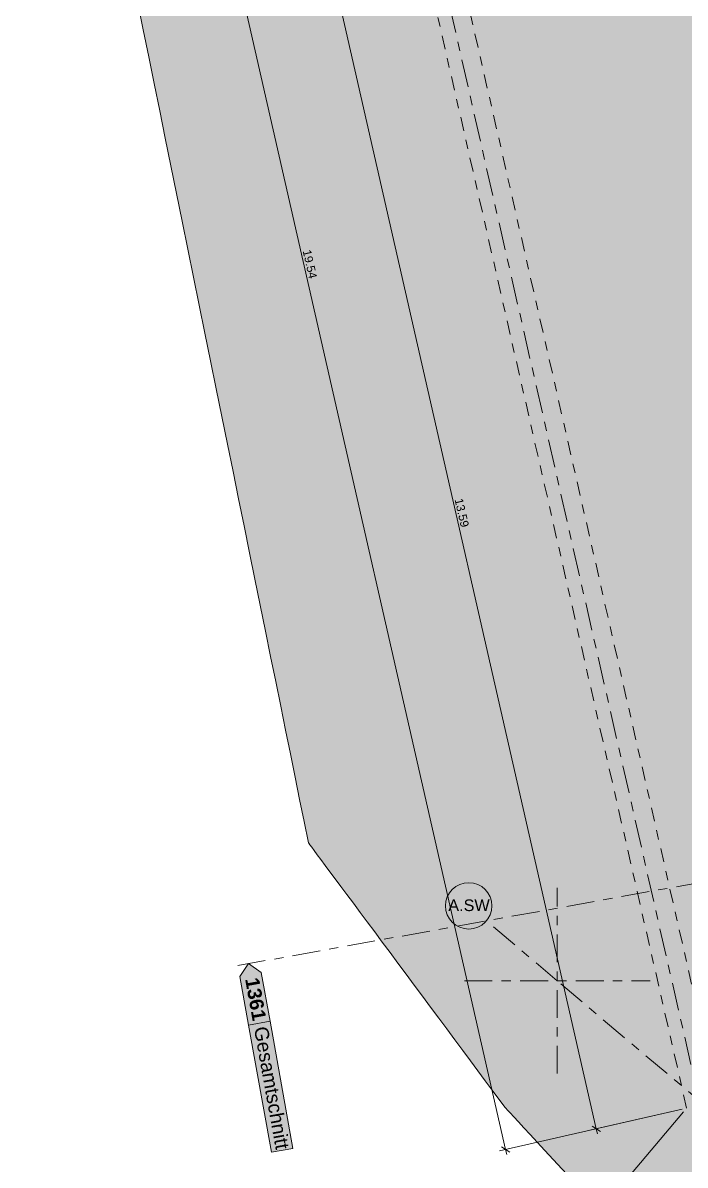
# Model space of a CAD drawing. Header units: metres. Extents: x 2688579.7 to 2688666, y 1281656.9 to 1281721.4.
# Drawn here: x 2688585.62 to 2688592.75, y 1281676.1 to 1281688.41 of the extents above; entities that cross this region are included whole.
import ezdxf

# ---------------------------------------------------------------- set-up
doc = ezdxf.new("R2010")
doc.units = ezdxf.units.M
doc.header["$PDMODE"] = 2
doc.header["$PDSIZE"] = -2
for name, pattern in [('Strichpunkt 3_1_1mm Achsen', [0.25, 0.15, -0.05, 0, -0.05]), ('Strichpunkt 6_1_1mm', [0.4, 0.3, -0.05, 0, -0.05]), ('Strichpunkt 6_2_2mm Schnitt', [0.5, 0.3, -0.1, 0, -0.1])]:
    doc.linetypes.add(name, pattern=pattern)
for name, color, linetype in [('00 11 Geometer', 7, 'Continuous'), ('00 14 Achsen', 7, 'Continuous'), ('00 73 Schnittlinien', 7, 'Continuous'), ('00 80 Plangrafik', 7, 'Continuous'), ('02 12 Unterzüge_Deckenabsätze', 7, 'Continuous'), ('07 11 Bemassung aussen', 7, 'Continuous')]:
    doc.layers.add(name, color=color, linetype=linetype)
doc.styles.add('ERSTELLTER_STIL_1', font='arial.ttf')
doc.styles.add('ERSTELLTER_STIL_3', font='')
doc.styles.get('ERSTELLTER_STIL_3').set_extended_font_data('Arial', bold=True)
doc.dimstyles.new('ERSTELLTER_STIL__2', dxfattribs={"dimtxt": 0.09, "dimasz": 0.07125, "dimexe": 0.18, "dimexo": 0.05, "dimgap": 0.09, "dimtad": 1, "dimzin": 0, "dimdsep": 46, "dimtxsty": 'ERSTELLTER_STIL_1', "dimblk": 'ARROWHEAD_6', "dimblk1": 'ARROWHEAD_6', "dimblk2": 'ARROWHEAD_6', "dimcen": 0.09, "dimclrd": 7, "dimclre": 7, "dimclrt": 7, "dimazin": 0, "dimtfac": 1, "dimtdec": 4, "dimtmove": 0, "dimatfit": 3, "dimfxl": 1, "dimtolj": 1, "dimtzin": 0, "dimarcsym": 0})

# ---------------------------------------------------------------- blocks, each defined once
blk = doc.blocks.new('*D10')
at = {"layer": '07 11 Bemassung aussen', "color": 7, "linetype": 'Continuous', "lineweight": 5, "transparency": 16777216}
for p, q in [((196.295, 40.892), (197.63, 41.196)), ((196.297, 41.2), (196.364, 40.908)), ((196.364, 40.908), (199.384, 27.656)), ((199.316, 27.641), (200.309, 27.867)), ((199.384, 27.656), (199.397, 27.601))]:
    blk.add_line(p, q, dxfattribs=at)
at = {"layer": '07 11 Bemassung aussen', "color": 7, "linetype": 'Continuous', "lineweight": 18, "transparency": 16777216}
for p, q in [((196.409, 40.879), (196.319, 40.936)), ((199.34, 27.684), (199.429, 27.628))]:
    blk.add_line(p, q, dxfattribs=at)
at = {"layer": '07 11 Bemassung aussen', "color": 7, "lineweight": 18, "transparency": 16777216, "insert": (197.857, 34.436), "char_height": 0.09, "attachment_point": 7, "rotation": 282.8412, "style": 'ERSTELLTER_STIL_1'}
blk.add_mtext('\\A1;{\\pql;\\fArial|b0|i0|c0|p38;13.59}', dxfattribs=at)
blk = doc.blocks.new('ARROWHEAD_6')
at = {"color": 0, "linetype": 'Continuous', "lineweight": 0}
for p, q in [((0, 0), (-1, 0)), ((-0.5, -0.5), (0.5, 0.5))]:
    blk.add_line(p, q, dxfattribs=at)
blk = doc.blocks.new('*D11')
at = {"layer": '07 11 Bemassung aussen', "color": 7, "linetype": 'Continuous', "lineweight": 5, "transparency": 16777216}
for p, q in [((199.668, 27.062), (200.326, 27.84)), ((199.67, 27.152), (199.713, 27.115)), ((199.713, 27.115), (216.769, 12.7)), ((216.724, 12.647), (217.382, 13.425)), ((216.769, 12.7), (216.812, 12.664))]:
    blk.add_line(p, q, dxfattribs=at)
at = {"layer": '07 11 Bemassung aussen', "color": 7, "linetype": 'Continuous', "lineweight": 18, "transparency": 16777216}
for p, q in [((199.766, 27.12), (199.661, 27.111)), ((216.716, 12.696), (216.822, 12.705))]:
    blk.add_line(p, q, dxfattribs=at)
at = {"layer": '07 11 Bemassung aussen', "color": 7, "lineweight": 18, "transparency": 16777216, "insert": (208.135, 20.021), "char_height": 0.09, "attachment_point": 7, "rotation": 319.7964, "style": 'ERSTELLTER_STIL_1'}
blk.add_mtext('\\A1;{\\pql;\\fArial|b0|i0|c0|p38;22.33}', dxfattribs=at)
blk = doc.blocks.new('*D321')
at = {"layer": '07 11 Bemassung aussen', "color": 7, "linetype": 'Continuous', "lineweight": 5, "transparency": 16777216}
for p, q in [((195.966, 46.92), (193.998, 46.471)), ((194.066, 46.486), (194.054, 46.541)), ((198.409, 27.434), (194.066, 46.486)), ((200.309, 27.867), (198.341, 27.418)), ((198.422, 27.379), (198.409, 27.434))]:
    blk.add_line(p, q, dxfattribs=at)
at = {"layer": '07 11 Bemassung aussen', "color": 7, "linetype": 'Continuous', "lineweight": 18, "transparency": 16777216}
for p, q in [((194.111, 46.458), (194.021, 46.515)), ((198.365, 27.462), (198.454, 27.406))]:
    blk.add_line(p, q, dxfattribs=at)
at = {"layer": '07 11 Bemassung aussen', "color": 7, "lineweight": 18, "transparency": 16777216, "insert": (196.221, 37.114), "char_height": 0.09, "attachment_point": 7, "rotation": 282.8412, "style": 'ERSTELLTER_STIL_1'}
blk.add_mtext('\\A1;{\\pql;\\fArial|b0|i0|c0|p38;19.54}', dxfattribs=at)
blk = doc.blocks.new('A$C08e27e3d')
at = {"layer": '00 73 Schnittlinien', "linetype": 'Continuous', "lineweight": 13, "true_color": 0xe6d214}
for points in [[(5.329, 22.202), (5.192, 22.297), (5.097, 22.16)], [(5.097, 22.16), (5.192, 21.635), (5.424, 21.677), (5.329, 22.202)], [(5.192, 21.635), (5.438, 20.265), (5.67, 20.306), (5.424, 21.677)]]:
    blk.add_hatch(color=52, dxfattribs=at).paths.add_polyline_path(points)
at = {"layer": '00 80 Plangrafik', "linetype": 'Continuous', "lineweight": 13, "true_color": 0xefefef}
h = blk.add_hatch(dxfattribs=at)
h.set_pattern_fill('ERDE_2_0001', style=0, pattern_type=2)
h.set_pattern_definition([(45, (42.96668, 26.1134), (-0.1378858, 0.1378858), []), (45, (42.9207, 26.15936), (-0.2757716, 0.2757716), []), (45, (42.87476, 26.2053), (-0.2757716, 0.2757716), []), (135, (42.828795, 26.25128), (0.04596194, 0.04596194), [0.195, -0.195])])
h.paths.add_polyline_path([(4.972, 40.726), (2.761, 40.337), (2.766, 40.251), (2.78, 40.019), (2.801, 39.68), (2.825, 39.276), (2.851, 38.845), (2.877, 38.427), (2.899, 38.062), (3.01, 37.514), (3.31, 36.038), (3.747, 33.888), (4.269, 31.315), (4.826, 28.575), (5.366, 25.918), (5.837, 23.599), (5.917, 23.491), (6.133, 23.2), (6.449, 22.776), (6.826, 22.268), (7.227, 21.728), (7.617, 21.203), (7.957, 20.746), (8.076, 20.617), (8.396, 20.271), (8.862, 19.767), (9.42, 19.163), (10.015, 18.52), (10.592, 17.897), (11.095, 17.353), (11.224, 17.234), (11.57, 16.912), (12.076, 16.444), (12.68, 15.884), (13.324, 15.287), (13.949, 14.709), (14.494, 14.204), (14.587, 14.136), (14.84, 13.951), (15.208, 13.683), (15.648, 13.362), (16.117, 13.019), (16.571, 12.688), (16.968, 12.398), (17.158, 12.249), (17.671, 11.848), (18.419, 11.263), (19.313, 10.564), (20.266, 9.819), (21.189, 9.097), (21.996, 8.466), (22.146, 8.379), (22.55, 8.147), (23.14, 7.807), (23.844, 7.401), (24.595, 6.968), (25.323, 6.549), (25.959, 6.183), (26.109, 6.135), (26.513, 6.006), (27.099, 5.819), (27.796, 5.598), (28.532, 5.365), (29.238, 5.144), (29.84, 4.957), (30.374, 4.801), (30.918, 4.655), (31.475, 4.518), (32.043, 4.391), (32.622, 4.274), (33.213, 4.167), (33.815, 4.069), (34.416, 3.983), (35.001, 3.91), (35.57, 3.851), (36.124, 3.804), (36.662, 3.771), (37.185, 3.75), (37.692, 3.743), (38.176, 3.743), (38.629, 3.743), (39.051, 3.743), (39.443, 3.745), (39.804, 3.747), (40.134, 3.749), (40.433, 3.752), (40.729, 3.757), (41.05, 3.766), (41.395, 3.778), (41.765, 3.794), (42.159, 3.813), (42.577, 3.835), (43.02, 3.862), (43.492, 3.893), (43.997, 3.933), (44.536, 3.981), (45.108, 4.036), (45.713, 4.1), (46.352, 4.171), (47.024, 4.251), (48.057, 4.375), (49.09, 4.5), (50.123, 4.625), (51.156, 4.75), (52.19, 4.875), (53.223, 5), (54.256, 5.125), (54.943, 5.256), (56.793, 5.607), (59.49, 6.119), (62.715, 6.732), (66.151, 7.385), (69.482, 8.018), (72.39, 8.57), (72.601, 8.624), (73.168, 8.771), (73.996, 8.984), (74.985, 9.238), (76.04, 9.51), (77.061, 9.773), (77.954, 10.003), (78.151, 10.123), (78.684, 10.447), (79.46, 10.919), (80.388, 11.484), (81.377, 12.085), (82.336, 12.668), (83.173, 13.177), (82.979, 13.49), (82.459, 14.333), (81.7, 15.561), (80.793, 17.029), (79.827, 18.594), (78.89, 20.111), (78.072, 21.435), (77.724, 21.998), (77.376, 22.561), (77.029, 23.124), (76.681, 23.686), (76.333, 24.249), (75.985, 24.812), (75.638, 25.375), (75.538, 25.533), (75.269, 25.959), (74.878, 26.579), (74.41, 27.322), (73.911, 28.112), (73.428, 28.879), (73.006, 29.548), (72.265, 30.723), (71.524, 31.898), (70.783, 33.073), (70.042, 34.248), (69.301, 35.423), (68.56, 36.598), (67.819, 37.773), (67.447, 38.366), (66.487, 39.897), (65.175, 41.989), (63.746, 44.268), (62.434, 46.361), (61.474, 47.891), (61.102, 48.484), (59.248, 47.992), (57.396, 47.498), (55.544, 47.002), (53.693, 46.505), (52.892, 46.29), (52.893, 46.29), (52.517, 46.189), (52.142, 46.089), (51.767, 45.988), (51.391, 45.888), (51.016, 45.788), (50.64, 45.687), (50.265, 45.587), (50.265, 45.588), (49.989, 45.514), (48.135, 45.022), (46.652, 44.632), (45.168, 44.246), (43.683, 43.861), (42.197, 43.476), (40.712, 43.091), (39.228, 42.705), (37.746, 42.315), (37.675, 42.541), (37.487, 43.151), (37.211, 44.04), (36.882, 45.102), (36.531, 46.234), (36.191, 47.332), (35.894, 48.29), (35.717, 48.201), (35.24, 47.962), (34.545, 47.613), (33.715, 47.195), (32.83, 46.75), (31.972, 46.319), (31.223, 45.943), (30.667, 45.822), (29.17, 45.498), (26.988, 45.025), (24.38, 44.459), (21.6, 43.856), (18.905, 43.271), (16.553, 42.761), (16.03, 42.669), (14.623, 42.422), (12.572, 42.061), (10.119, 41.63), (7.505, 41.171)])
h.paths.add_polyline_path([(20.51, 33.337), (19.301, 33.061), (19.467, 32.74), (20.675, 33.015), (21.907, 30.629), (20.039, 30.203), (20.117, 29.862), (21.972, 30.285), (22.483, 29.294), (17.382, 28.131), (18.649, 22.574), (21.574, 23.241), (21.981, 21.452), (23.333, 20.31), (22.352, 19.149), (23.65, 18.052), (24.631, 19.213), (24.839, 19.037), (26.914, 20.926), (28.709, 17.449), (27.79, 16.613), (27.956, 16.291), (28.875, 17.127), (32.059, 10.958), (35.973, 14.519), (38.414, 9.789), (52.535, 17.076), (58.921, 18.225), (58.939, 18.126), (66.222, 19.436), (66.204, 19.534), (68.352, 19.921), (71.194, 23.813), (69.196, 27.024), (72.778, 28.873), (61.397, 47.138), (61.332, 47.105), (60.966, 47.816), (58.566, 46.577), (58.933, 45.866), (57.306, 45.026), (57.296, 45.033), (57.18, 45.104), (57.062, 45.173), (56.944, 45.24), (56.824, 45.305), (56.703, 45.368), (56.581, 45.428), (56.458, 45.486), (55.691, 45.786), (54.895, 45.998), (54.081, 46.122), (53.258, 46.154), (52.436, 46.094), (51.626, 45.944), (50.838, 45.704), (50.02, 45.402), (37.967, 40.95), (35.091, 46.522), (15.956, 42.16)], flags=0)
at = {"layer": '00 11 Geometer', "color": 250, "linetype": 'Continuous', "lineweight": 13, "true_color": 0x3f3f3f}
blk.add_open_spline([(61.102, 48.484), (56.774, 47.341), (52.464, 46.165), (48.135, 45.022), (44.678, 44.109), (41.202, 43.228), (37.746, 42.315), (37.746, 42.315), (36.511, 46.298), (35.894, 48.29), (35.894, 48.29), (32.78, 46.725), (31.223, 45.943), (31.223, 45.943), (21.443, 43.822), (16.553, 42.761), (16.553, 42.761), (7.358, 41.145), (2.761, 40.337), (2.761, 40.337), (2.853, 38.82), (2.899, 38.062), (2.899, 38.062), (4.857, 28.42), (5.837, 23.599), (5.837, 23.599), (7.25, 21.697), (7.957, 20.746), (7.957, 20.746), (10.049, 18.484), (11.095, 17.353), (11.095, 17.353), (13.361, 15.254), (14.494, 14.204), (14.494, 14.204), (16.143, 13), (16.968, 12.398), (16.968, 12.398), (20.32, 9.777), (21.996, 8.466), (21.996, 8.466), (24.638, 6.944), (25.959, 6.183), (25.959, 6.183), (28.609, 5.334), (29.84, 4.957), (31.071, 4.581), (32.396, 4.285), (33.815, 4.069), (35.235, 3.853), (36.527, 3.745), (37.692, 3.743), (38.857, 3.741), (39.77, 3.744), (40.433, 3.752), (41.095, 3.76), (41.958, 3.797), (43.02, 3.862), (44.083, 3.927), (45.417, 4.056), (47.024, 4.251), (49.435, 4.542), (51.845, 4.834), (54.256, 5.125), (54.256, 5.125), (66.345, 7.422), (72.39, 8.57), (72.39, 8.57), (76.099, 9.525), (77.954, 10.003), (77.954, 10.003), (81.433, 12.119), (83.173, 13.177), (83.173, 13.177), (79.772, 18.682), (78.072, 21.435), (77.26, 22.748), (76.449, 24.062), (75.638, 25.375), (75.638, 25.375), (73.883, 28.157), (73.006, 29.548), (71.277, 32.29), (69.548, 35.031), (67.819, 37.773), (67.819, 37.773), (61.102, 48.484), (61.102, 48.484)], degree=3, knots=[0, 0, 0, 0, 1, 1, 1, 2, 2, 2, 3, 3, 3, 4, 4, 4, 5, 5, 5, 6, 6, 6, 7, 7, 7, 8, 8, 8, 9, 9, 9, 10, 10, 10, 11, 11, 11, 12, 12, 12, 13, 13, 13, 14, 14, 14, 15, 15, 15, 16, 16, 16, 17, 17, 17, 18, 18, 18, 19, 19, 19, 20, 20, 20, 21, 21, 21, 22, 22, 22, 23, 23, 23, 24, 24, 24, 25, 25, 25, 26, 26, 26, 27, 27, 27, 28, 28, 28, 29, 29, 29, 29], dxfattribs=at)
at = {"layer": '00 14 Achsen', "color": 7, "linetype": 'Strichpunkt 6_1_1mm', "lineweight": 13}
for p, q in [((10.49, 18.871), (5.291, 41.678)), ((8.517, 22.112), (7.754, 22.758)), ((28.489, 5.233), (8.517, 22.112))]:
    blk.add_line(p, q, dxfattribs=at)
at = {"layer": '00 14 Achsen', "color": 7, "linetype": 'Continuous', "lineweight": 13}
blk.add_circle((7.563, 22.919), 0.25, dxfattribs=at)
at = {"layer": '00 14 Achsen', "color": 7, "linetype": 'Strichpunkt 6_1_1mm', "lineweight": 13}
blk.add_point((8.517, 22.112), dxfattribs=at)
blk.add_point((8.517, 22.112), dxfattribs=at)
at = {"layer": '00 73 Schnittlinien', "color": 7, "linetype": 'Strichpunkt 6_2_2mm Schnitt', "lineweight": 13}
blk.add_line((5.076, 22.276), (28.528, 26.494), dxfattribs=at)
at = {"layer": '00 73 Schnittlinien', "color": 7, "linetype": 'Continuous', "lineweight": 5}
for p, q in [((5.192, 22.297), (5.097, 22.16)), ((5.329, 22.202), (5.192, 22.297)), ((5.097, 22.16), (5.192, 21.635)), ((5.424, 21.677), (5.329, 22.202)), ((5.192, 21.635), (5.424, 21.677)), ((5.67, 20.306), (5.424, 21.677)), ((5.192, 21.635), (5.438, 20.265)), ((5.438, 20.265), (5.67, 20.306))]:
    blk.add_line(p, q, dxfattribs=at)
at = {"layer": '02 12 Unterzüge_Deckenabsätze', "color": 7, "linetype": 'Strichpunkt 3_1_1mm Achsen', "lineweight": 5}
for p, q in [((9.91, 20.739), (5.567, 39.792)), ((7.23, 34.068), (10.225, 20.931))]:
    blk.add_line(p, q, dxfattribs=at)
at = {"layer": '00 14 Achsen', "color": 7, "lineweight": 5, "insert": (7.343, 22.925), "char_height": 0.125, "attachment_point": 4, "style": 'ERSTELLTER_STIL_1'}
blk.add_mtext('\\A1;{\\pql;\\pt0;\\fArial|b0|i0|c0|p38;A.SW}', dxfattribs=at)
at = {"layer": '00 73 Schnittlinien', "color": 7, "lineweight": 5, "char_height": 0.15, "attachment_point": 4, "rotation": 280.1949}
for s, insert, style in [('\\A1;{\\pql;\\fArial|b1|i0|c0|p38;1361}', (5.227, 22.144), 'ERSTELLTER_STIL_3'), ('\\A1;{\\pql;\\fArial|b0|i0|c0|p38;Gesamtschnitt}', (5.322, 21.618), 'ERSTELLTER_STIL_1')]:
    blk.add_mtext(s, dxfattribs=dict(at, insert=insert, style=style))
at = {"layer": '07 11 Bemassung aussen', "color": 7, "linetype": 'Continuous', "lineweight": 5}
for base, p1, p2, angle, picture, middle, turn in [((3.618, 39.347), (9.91, 20.739), (5.567, 39.792), 102.8412, '*D321', (5.85, 29.838), 282.8412), ((8.936, 20.517), (7.23, 34.068), (9.91, 20.739), 282.8412, '*D10', (7.487, 27.16), 282.8412), ((26.321, 5.561), (9.91, 20.739), (26.965, 6.324), 319.7964, '*D11', (17.831, 12.819), 319.7964)]:
    dim = blk.add_linear_dim(base=base, p1=p1, p2=p2, angle=angle, dimstyle='ERSTELLTER_STIL__2', dxfattribs=at)
    dim.commit()
    dim.dimension.update_dxf_attribs({"geometry": picture, "text_midpoint": middle, "dimtype": 128, "text_rotation": turn, "insert": (-190.448, -7.139)})

msp = doc.modelspace()

# ---------------------------------------------------------------- block references
msp.add_blockref('A$C08e27e3d', (2688582.858, 1281655.977))

doc.saveas('drawing.dxf')
